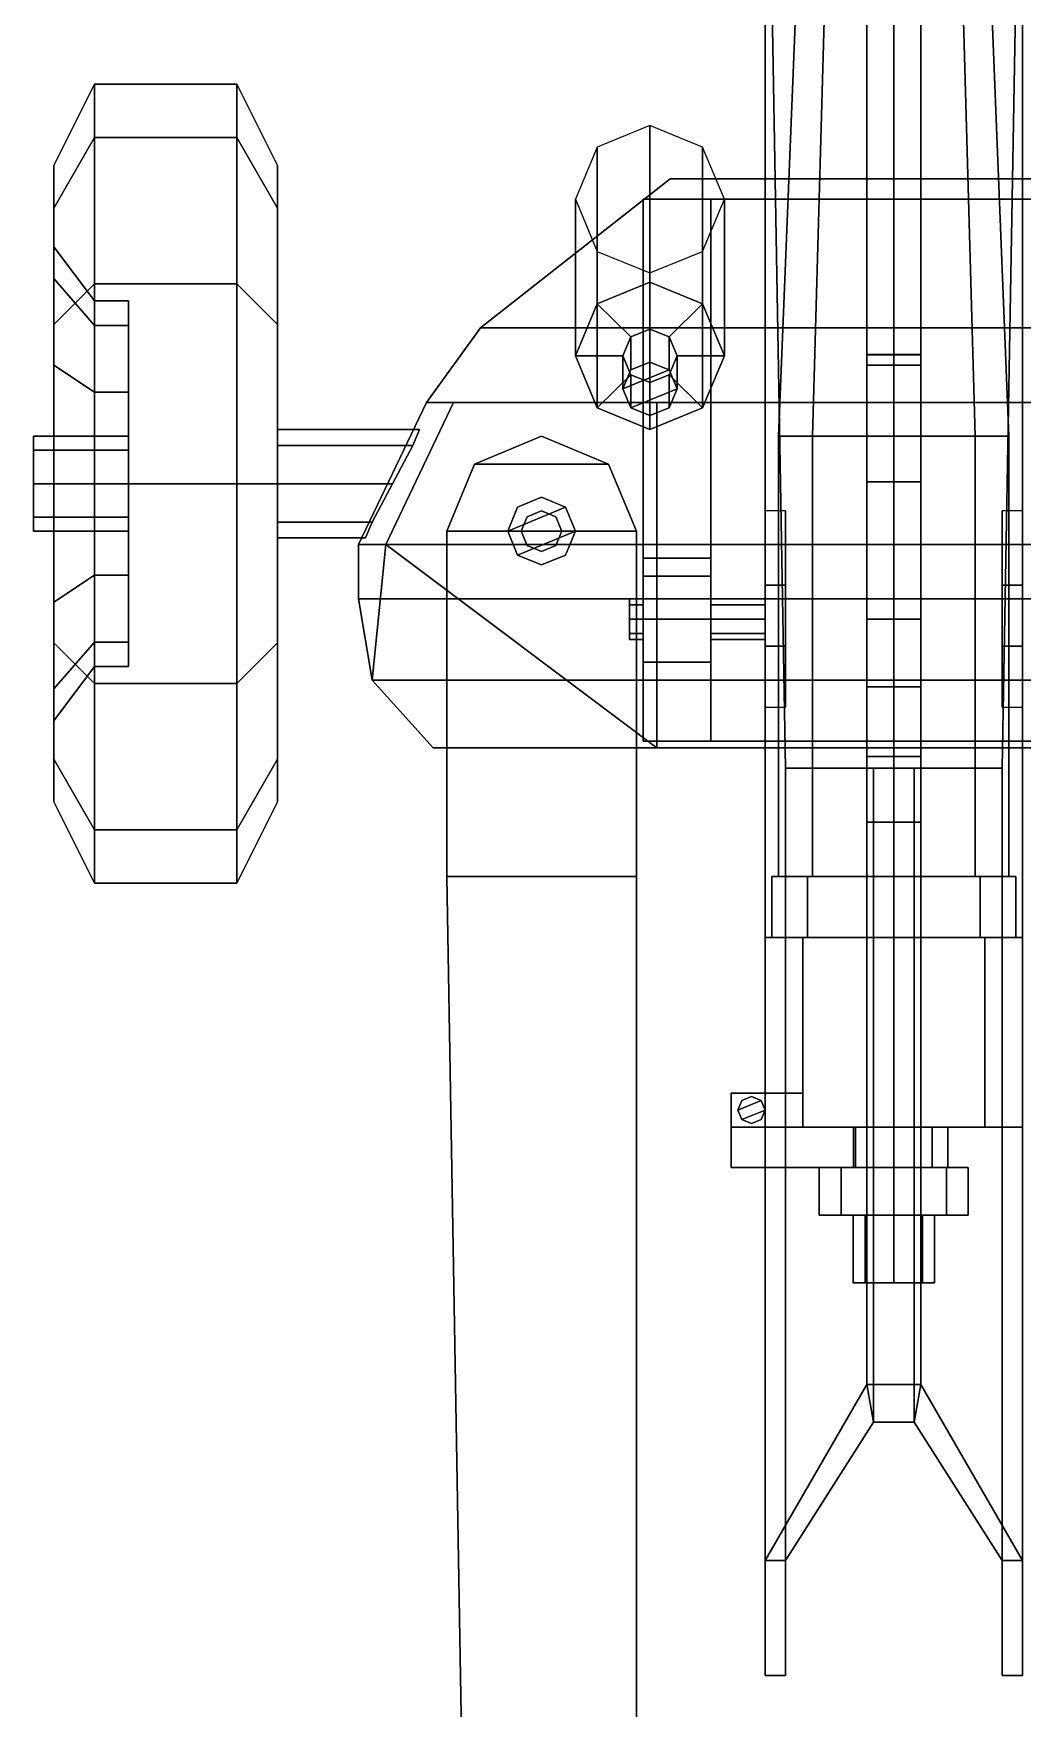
# Model space of a CAD drawing. Header units: millimetres. Extents: x -1.3 to 1.3, y -4.2 to 7.3.
# Drawn here: x -1.27 to 0.19, y -1.809 to 0.665 of the extents above; entities that cross this region are included whole.
import ezdxf

# ---------------------------------------------------------------- set-up
doc = ezdxf.new("R2010")
doc.units = ezdxf.units.MM
for name, color, linetype in [('gun', 1, 'Continuous'), ('sleeve', 5, 'Continuous'), ('trail1', 6, 'Continuous'), ('turret', 2, 'Continuous'), ('wheels', 2, 'Continuous')]:
    doc.layers.add(name, color=color, linetype=linetype)

msp = doc.modelspace()

# ---------------------------------------------------------------- linework, layer by layer
for points in [[(-0.33, 0.45, 0.74), (-0.61, 0.23, 0.74), (0.61, 0.23, 0.74), (0.33, 0.45, 0.74)], [(-0.33, 0.45, 0.74), (-0.33, 0.45, 0.26), (-0.61, 0.23, 0.26), (-0.61, 0.23, 0.74)], [(0.33, 0.45, 0.26), (0.61, 0.23, 0.26), (-0.61, 0.23, 0.26), (-0.33, 0.45, 0.26)], [(0.33, 0.45, 0.74), (0.33, 0.45, 0.26), (-0.33, 0.45, 0.26), (-0.33, 0.45, 0.74)], [(-0.61, 0.23, 0.74), (-0.69, 0.12, 0.74), (0.69, 0.12, 0.74), (0.61, 0.23, 0.74)], [(-0.61, 0.23, 0.74), (-0.61, 0.23, 0.26), (-0.69, 0.12, 0.26), (-0.69, 0.12, 0.74)], [(0.61, 0.23, 0.26), (0.69, 0.12, 0.26), (-0.69, 0.12, 0.26), (-0.61, 0.23, 0.26)], [(-0.69, 0.12, 0.74), (-0.79, -0.09, 0.74), (0.79, -0.09, 0.74), (0.69, 0.12, 0.74)], [(-0.69, 0.12, 0.74), (-0.69, 0.12, 0.26), (-0.79, -0.09, 0.26), (-0.79, -0.09, 0.74)], [(0.69, 0.12, 0.26), (0.79, -0.09, 0.26), (-0.79, -0.09, 0.26), (-0.69, 0.12, 0.26)], [(-0.65, 0.12, 0.3), (-0.65, 0.12, 0.69), (-0.75, -0.09, 0.69), (-0.75, -0.09, 0.3)], [(-0.35, -0.39, 0.3), (-0.35, 0.12, 0.3), (-0.65, 0.12, 0.3), (-0.75, -0.09, 0.3)], [(-0.35, 0.12, 0.69), (-0.35, -0.39, 0.69), (-0.75, -0.09, 0.69), (-0.65, 0.12, 0.69)], [(-0.35, 0.12, 0.3), (-0.35, 0.12, 0.69), (-0.65, 0.12, 0.69), (-0.65, 0.12, 0.3)], [(-0.35, -0.39, 0.3), (-0.35, -0.39, 0.69), (-0.35, 0.12, 0.69), (-0.35, 0.12, 0.3)], [(-0.71, 0.0566, 0.6566), (-0.7, 0.08, 0.6), (-0.91, 0.08, 0.6), (-0.91, 0.0566, 0.6566)], [(-0.7, 0.08, 0.6), (-0.71, 0.0566, 0.5434), (-0.91, 0.0566, 0.5434), (-0.91, 0.08, 0.6)], [(-0.74, 0, 0.68), (-0.71, 0.0566, 0.6566), (-0.91, 0.0566, 0.6566), (-0.91, 0, 0.68)], [(-0.71, 0.0566, 0.5434), (-0.74, 0, 0.52), (-0.91, 0, 0.52), (-0.91, 0.0566, 0.5434)], [(-0.77, -0.0566, 0.6566), (-0.74, 0, 0.68), (-0.91, 0, 0.68), (-0.91, -0.0566, 0.6566)], [(-0.74, 0, 0.52), (-0.77, -0.0566, 0.5434), (-0.91, -0.0566, 0.5434), (-0.91, 0, 0.52)], [(-0.5412, -0.0488, 0.3), (-0.55, -0.07, 0.3), (-0.55, -0.07, 0.69), (-0.5412, -0.0488, 0.69)], [(-0.52, -0.04, 0.3), (-0.5412, -0.0488, 0.3), (-0.5412, -0.0488, 0.69), (-0.52, -0.04, 0.69)], [(-0.4988, -0.0488, 0.3), (-0.52, -0.04, 0.3), (-0.52, -0.04, 0.69), (-0.4988, -0.0488, 0.69)], [(-0.49, -0.07, 0.3), (-0.4988, -0.0488, 0.3), (-0.4988, -0.0488, 0.69), (-0.49, -0.07, 0.69)], [(-0.78, -0.08, 0.6), (-0.77, -0.0566, 0.6566), (-0.91, -0.0566, 0.6566), (-0.91, -0.08, 0.6)], [(-0.77, -0.0566, 0.5434), (-0.78, -0.08, 0.6), (-0.91, -0.08, 0.6), (-0.91, -0.0566, 0.5434)], [(-0.55, -0.07, 0.3), (-0.5412, -0.0912, 0.3), (-0.5412, -0.0912, 0.69), (-0.55, -0.07, 0.69)], [(-0.4988, -0.0912, 0.3), (-0.49, -0.07, 0.3), (-0.49, -0.07, 0.69), (-0.4988, -0.0912, 0.69)], [(-0.79, -0.09, 0.74), (-0.79, -0.17, 0.74), (0.79, -0.17, 0.74), (0.79, -0.09, 0.74)], [(-0.79, -0.09, 0.3), (-0.79, -0.09, 0.26), (-0.79, -0.17, 0.26), (-0.79, -0.17, 0.3)], [(0.79, -0.09, 0.26), (0.79, -0.17, 0.26), (-0.79, -0.17, 0.26), (-0.79, -0.09, 0.26)], [(-0.75, -0.09, 0.3), (-0.75, -0.09, 0.69), (-0.79, -0.09, 0.69), (-0.79, -0.09, 0.3)], [(-0.79, -0.09, 0.74), (-0.79, -0.09, 0.69), (-0.79, -0.17, 0.69), (-0.79, -0.17, 0.74)], [(-0.75, -0.09, 0.3), (-0.79, -0.09, 0.3), (-0.79, -0.17, 0.3), (-0.77, -0.29, 0.3)], [(-0.79, -0.09, 0.69), (-0.75, -0.09, 0.69), (-0.77, -0.29, 0.69), (-0.79, -0.17, 0.69)], [(-0.35, -0.39, 0.3), (-0.75, -0.09, 0.3), (-0.77, -0.29, 0.3), (-0.68, -0.39, 0.3)], [(-0.77, -0.29, 0.69), (-0.75, -0.09, 0.69), (-0.35, -0.39, 0.69), (-0.68, -0.39, 0.69)], [(-0.5412, -0.0912, 0.3), (-0.52, -0.1, 0.3), (-0.52, -0.1, 0.69), (-0.5412, -0.0912, 0.69)], [(-0.52, -0.1, 0.3), (-0.4988, -0.0912, 0.3), (-0.4988, -0.0912, 0.69), (-0.52, -0.1, 0.69)], [(-0.79, -0.17, 0.74), (-0.77, -0.29, 0.74), (0.77, -0.29, 0.74), (0.79, -0.17, 0.74)], [(-0.79, -0.17, 0.3), (-0.79, -0.17, 0.26), (-0.77, -0.29, 0.26), (-0.77, -0.29, 0.3)], [(0.79, -0.17, 0.26), (0.77, -0.29, 0.26), (-0.77, -0.29, 0.26), (-0.79, -0.17, 0.26)], [(-0.79, -0.17, 0.74), (-0.79, -0.17, 0.69), (-0.77, -0.29, 0.69), (-0.77, -0.29, 0.74)], [(-0.77, -0.29, 0.74), (-0.68, -0.39, 0.74), (0.68, -0.39, 0.74), (0.77, -0.29, 0.74)], [(-0.77, -0.29, 0.3), (-0.77, -0.29, 0.26), (-0.68, -0.39, 0.26), (-0.68, -0.39, 0.3)], [(0.77, -0.29, 0.26), (0.68, -0.39, 0.26), (-0.68, -0.39, 0.26), (-0.77, -0.29, 0.26)], [(-0.77, -0.29, 0.74), (-0.77, -0.29, 0.69), (-0.68, -0.39, 0.69), (-0.68, -0.39, 0.74)], [(-0.35, -0.39, 0.3), (-0.68, -0.39, 0.26), (0.68, -0.39, 0.26), (0.35, -0.39, 0.3)], [(-0.68, -0.39, 0.3), (-0.68, -0.39, 0.26), (-0.35, -0.39, 0.3)], [(-0.68, -0.39, 0.74), (-0.68, -0.39, 0.69), (-0.35, -0.39, 0.69)], [(-0.68, -0.39, 0.74), (-0.35, -0.39, 0.69), (0.35, -0.39, 0.69), (0.68, -0.39, 0.74)], [(-0.35, -0.39, 0.69), (-0.35, -0.39, 0.3), (0.35, -0.39, 0.3), (0.35, -0.39, 0.69)]]:
    msp.add_3dface(points)
at = {"layer": 'gun'}
for points in [[(-0.0919, 1.07, 1.5419), (-0.13, 1.07, 1.45), (-0.17, 0.07, 1.45), (-0.1202, 0.07, 1.5702)], [(-0.13, 1.07, 1.45), (-0.0919, 1.07, 1.3581), (-0.1202, 0.07, 1.3298), (-0.17, 0.07, 1.45)], [(0, 1.07, 1.58), (-0.0919, 1.07, 1.5419), (-0.1202, 0.07, 1.5702), (0, 0.07, 1.62)], [(-0.0919, 1.07, 1.3581), (0, 1.07, 1.32), (0, 0.07, 1.28), (-0.1202, 0.07, 1.3298)], [(0.0919, 1.07, 1.5419), (0, 1.07, 1.58), (0, 0.07, 1.62), (0.1202, 0.07, 1.5702)], [(0, 1.07, 1.32), (0.0919, 1.07, 1.3581), (0.1202, 0.07, 1.3298), (0, 0.07, 1.28)], [(0.13, 1.07, 1.45), (0.0919, 1.07, 1.5419), (0.1202, 0.07, 1.5702), (0.17, 0.07, 1.45)], [(0.0919, 1.07, 1.3581), (0.13, 1.07, 1.45), (0.17, 0.07, 1.45), (0.1202, 0.07, 1.3298)], [(-0.1202, 0.07, 1.5702), (-0.17, 0.07, 1.45), (-0.17, -0.58, 1.45), (-0.1202, -0.58, 1.5702)], [(-0.17, 0.07, 1.45), (-0.1202, 0.07, 1.3298), (-0.1202, -0.58, 1.3298), (-0.17, -0.58, 1.45)], [(0, 0.07, 1.62), (-0.1202, 0.07, 1.5702), (-0.1202, -0.58, 1.5702), (0, -0.58, 1.62)], [(-0.1202, 0.07, 1.3298), (0, 0.07, 1.28), (0, -0.58, 1.28), (-0.1202, -0.58, 1.3298)], [(0.1202, 0.07, 1.5702), (0, 0.07, 1.62), (0, -0.58, 1.62), (0.1202, -0.58, 1.5702)], [(0, 0.07, 1.28), (0.1202, 0.07, 1.3298), (0.1202, -0.58, 1.3298), (0, -0.58, 1.28)], [(0.17, 0.07, 1.45), (0.1202, 0.07, 1.5702), (0.1202, -0.58, 1.5702), (0.17, -0.58, 1.45)], [(0.1202, 0.07, 1.3298), (0.17, 0.07, 1.45), (0.17, -0.58, 1.45), (0.1202, -0.58, 1.3298)], [(-0.1273, -0.58, 1.5773), (-0.18, -0.58, 1.45), (-0.18, -0.67, 1.45), (-0.1273, -0.67, 1.5773)], [(-0.18, -0.58, 1.45), (-0.1273, -0.58, 1.3227), (-0.1273, -0.67, 1.3227), (-0.18, -0.67, 1.45)], [(-0.1202, -0.58, 1.5702), (-0.17, -0.58, 1.45), (-0.18, -0.58, 1.45), (-0.1273, -0.58, 1.5773)], [(-0.17, -0.58, 1.45), (-0.1202, -0.58, 1.3298), (-0.1273, -0.58, 1.3227), (-0.18, -0.58, 1.45)], [(0, -0.58, 1.63), (-0.1273, -0.58, 1.5773), (-0.1273, -0.67, 1.5773), (0, -0.67, 1.63)], [(-0.1273, -0.58, 1.3227), (0, -0.58, 1.27), (0, -0.67, 1.27), (-0.1273, -0.67, 1.3227)], [(0, -0.58, 1.62), (-0.1202, -0.58, 1.5702), (-0.1273, -0.58, 1.5773), (0, -0.58, 1.63)], [(-0.1202, -0.58, 1.3298), (0, -0.58, 1.28), (0, -0.58, 1.27), (-0.1273, -0.58, 1.3227)], [(0.1273, -0.58, 1.5773), (0, -0.58, 1.63), (0, -0.67, 1.63), (0.1273, -0.67, 1.5773)], [(0, -0.58, 1.27), (0.1273, -0.58, 1.3227), (0.1273, -0.67, 1.3227), (0, -0.67, 1.27)], [(0, -0.58, 1.28), (0.1202, -0.58, 1.3298), (0.1273, -0.58, 1.3227), (0, -0.58, 1.27)], [(0.1202, -0.58, 1.5702), (0, -0.58, 1.62), (0, -0.58, 1.63), (0.1273, -0.58, 1.5773)], [(0.1202, -0.58, 1.3298), (0.17, -0.58, 1.45), (0.18, -0.58, 1.45), (0.1273, -0.58, 1.3227)], [(0.17, -0.58, 1.45), (0.1202, -0.58, 1.5702), (0.1273, -0.58, 1.5773), (0.18, -0.58, 1.45)], [(0.18, -0.58, 1.45), (0.1273, -0.58, 1.5773), (0.1273, -0.67, 1.5773), (0.18, -0.67, 1.45)], [(0.1273, -0.58, 1.3227), (0.18, -0.58, 1.45), (0.18, -0.67, 1.45), (0.1273, -0.67, 1.3227)], [(-0.1344, -0.67, 1.5844), (-0.19, -0.67, 1.45), (-0.19, -0.9, 1.45), (-0.1344, -0.9, 1.5844)], [(-0.19, -0.67, 1.45), (-0.1344, -0.67, 1.3156), (-0.1344, -0.9, 1.3156), (-0.19, -0.9, 1.45)], [(-0.1273, -0.67, 1.5773), (-0.18, -0.67, 1.45), (-0.19, -0.67, 1.45), (-0.1344, -0.67, 1.5844)], [(-0.18, -0.67, 1.45), (-0.1273, -0.67, 1.3227), (-0.1344, -0.67, 1.3156), (-0.19, -0.67, 1.45)], [(0, -0.67, 1.64), (-0.1344, -0.67, 1.5844), (-0.1344, -0.95, 1.5844), (0, -0.95, 1.64)], [(-0.1344, -0.67, 1.3156), (0, -0.67, 1.26), (0, -0.95, 1.26), (-0.1344, -0.95, 1.3156)], [(0, -0.67, 1.63), (-0.1273, -0.67, 1.5773), (-0.1344, -0.67, 1.5844), (0, -0.67, 1.64)], [(-0.1273, -0.67, 1.3227), (0, -0.67, 1.27), (0, -0.67, 1.26), (-0.1344, -0.67, 1.3156)], [(0.1344, -0.67, 1.5844), (0, -0.67, 1.64), (0, -0.95, 1.64), (0.1344, -0.95, 1.5844)], [(0, -0.67, 1.26), (0.1344, -0.67, 1.3156), (0.1344, -0.95, 1.3156), (0, -0.95, 1.26)], [(0, -0.67, 1.27), (0.1273, -0.67, 1.3227), (0.1344, -0.67, 1.3156), (0, -0.67, 1.26)], [(0.1273, -0.67, 1.5773), (0, -0.67, 1.63), (0, -0.67, 1.64), (0.1344, -0.67, 1.5844)], [(0.1273, -0.67, 1.3227), (0.18, -0.67, 1.45), (0.19, -0.67, 1.45), (0.1344, -0.67, 1.3156)], [(0.18, -0.67, 1.45), (0.1273, -0.67, 1.5773), (0.1344, -0.67, 1.5844), (0.19, -0.67, 1.45)], [(0.19, -0.67, 1.45), (0.1344, -0.67, 1.5844), (0.1344, -0.95, 1.5844), (0.19, -0.95, 1.45)], [(0.1344, -0.67, 1.3156), (0.19, -0.67, 1.45), (0.19, -0.95, 1.45), (0.1344, -0.95, 1.3156)], [(-0.1344, -0.9, 1.5844), (-0.19, -0.9, 1.45), (-0.24, -0.9, 1.5844)], [(-0.24, -0.9, 1.3156), (-0.24, -0.95, 1.3156), (-0.24, -0.95, 1.5844), (-0.24, -0.9, 1.5844)], [(-0.1344, -0.9, 1.3156), (-0.1344, -0.95, 1.3156), (-0.24, -0.95, 1.3156), (-0.24, -0.9, 1.3156)], [(-0.24, -0.9, 1.5844), (-0.24, -0.95, 1.5844), (-0.1344, -0.95, 1.5844), (-0.1344, -0.9, 1.5844)], [(-0.19, -0.9, 1.45), (-0.1344, -0.9, 1.3156), (-0.24, -0.9, 1.3156)], [(-0.24, -0.9, 1.5844), (-0.19, -0.9, 1.45), (-0.24, -0.9, 1.3156)], [(-0.21, -0.905, 1.5944), (-0.2241, -0.9109, 1.5944), (-0.23, -0.925, 1.5944), (-0.1959, -0.9109, 1.5944)], [(-0.2241, -0.9109, 1.3056), (-0.21, -0.905, 1.3056), (-0.1959, -0.9109, 1.3056), (-0.23, -0.925, 1.3056)], [(-0.2241, -0.9109, 1.3056), (-0.23, -0.925, 1.3056), (-0.23, -0.925, 1.3156), (-0.2241, -0.9109, 1.3156)], [(-0.2241, -0.9109, 1.5844), (-0.23, -0.925, 1.5844), (-0.23, -0.925, 1.5944), (-0.2241, -0.9109, 1.5944)], [(-0.1959, -0.9109, 1.5944), (-0.23, -0.925, 1.5944), (-0.2241, -0.9391, 1.5944), (-0.19, -0.925, 1.5944)], [(-0.23, -0.925, 1.3056), (-0.1959, -0.9109, 1.3056), (-0.19, -0.925, 1.3056), (-0.2241, -0.9391, 1.3056)], [(-0.21, -0.905, 1.3056), (-0.2241, -0.9109, 1.3056), (-0.2241, -0.9109, 1.3156), (-0.21, -0.905, 1.3156)], [(-0.21, -0.905, 1.5844), (-0.2241, -0.9109, 1.5844), (-0.2241, -0.9109, 1.5944), (-0.21, -0.905, 1.5944)], [(-0.1959, -0.9109, 1.3056), (-0.21, -0.905, 1.3056), (-0.21, -0.905, 1.3156), (-0.1959, -0.9109, 1.3156)], [(-0.1959, -0.9109, 1.5844), (-0.21, -0.905, 1.5844), (-0.21, -0.905, 1.5944), (-0.1959, -0.9109, 1.5944)], [(-0.19, -0.925, 1.3056), (-0.1959, -0.9109, 1.3056), (-0.1959, -0.9109, 1.3156), (-0.19, -0.925, 1.3156)], [(-0.19, -0.925, 1.5844), (-0.1959, -0.9109, 1.5844), (-0.1959, -0.9109, 1.5944), (-0.19, -0.925, 1.5944)], [(-0.23, -0.925, 1.3056), (-0.2241, -0.9391, 1.3056), (-0.2241, -0.9391, 1.3156), (-0.23, -0.925, 1.3156)], [(-0.23, -0.925, 1.5844), (-0.2241, -0.9391, 1.5844), (-0.2241, -0.9391, 1.5944), (-0.23, -0.925, 1.5944)], [(-0.19, -0.925, 1.5944), (-0.2241, -0.9391, 1.5944), (-0.21, -0.945, 1.5944), (-0.1959, -0.9391, 1.5944)], [(-0.2241, -0.9391, 1.3056), (-0.19, -0.925, 1.3056), (-0.1959, -0.9391, 1.3056), (-0.21, -0.945, 1.3056)], [(-0.2241, -0.9391, 1.3056), (-0.21, -0.945, 1.3056), (-0.21, -0.945, 1.3156), (-0.2241, -0.9391, 1.3156)], [(-0.2241, -0.9391, 1.5844), (-0.21, -0.945, 1.5844), (-0.21, -0.945, 1.5944), (-0.2241, -0.9391, 1.5944)], [(-0.21, -0.945, 1.3056), (-0.1959, -0.9391, 1.3056), (-0.1959, -0.9391, 1.3156), (-0.21, -0.945, 1.3156)], [(-0.21, -0.945, 1.5844), (-0.1959, -0.9391, 1.5844), (-0.1959, -0.9391, 1.5944), (-0.21, -0.945, 1.5944)], [(-0.1959, -0.9391, 1.3056), (-0.19, -0.925, 1.3056), (-0.19, -0.925, 1.3156), (-0.1959, -0.9391, 1.3156)], [(-0.1959, -0.9391, 1.5844), (-0.19, -0.925, 1.5844), (-0.19, -0.925, 1.5944), (-0.1959, -0.9391, 1.5944)], [(-0.24, -0.95, 1.4), (-0.24, -1.01, 1.4), (-0.24, -1.01, 1.5), (-0.24, -0.95, 1.5)], [(-0.0593, -0.95, 1.4), (-0.0593, -1.01, 1.4), (-0.24, -1.01, 1.4), (-0.24, -0.95, 1.4)], [(-0.24, -0.95, 1.5), (-0.24, -1.01, 1.5), (-0.0593, -1.01, 1.5), (-0.0593, -0.95, 1.5)], [(-0.24, -0.95, 1.5844), (-0.24, -0.95, 1.5), (-0.1693, -0.95, 1.5), (-0.1344, -0.95, 1.5844)], [(-0.1344, -0.95, 1.3156), (-0.1693, -0.95, 1.4), (-0.24, -0.95, 1.4), (-0.24, -0.95, 1.3156)], [(-0.1344, -0.95, 1.5844), (-0.1693, -0.95, 1.5), (-0.0593, -0.95, 1.5), (-0.0566, -0.95, 1.5066)], [(-0.1693, -0.95, 1.4), (-0.1344, -0.95, 1.3156), (-0.0566, -0.95, 1.3934), (-0.0593, -0.95, 1.4)], [(0, -0.95, 1.64), (-0.1344, -0.95, 1.5844), (-0.0566, -0.95, 1.5066), (0, -0.95, 1.53)], [(-0.1344, -0.95, 1.3156), (0, -0.95, 1.26), (0, -0.95, 1.37), (-0.0566, -0.95, 1.3934)], [(-0.0566, -0.95, 1.5066), (-0.0593, -0.95, 1.5), (-0.0593, -1.01, 1.5), (-0.0566, -1.01, 1.5066)], [(-0.0593, -0.95, 1.4), (-0.0566, -0.95, 1.3934), (-0.0566, -1.01, 1.3934), (-0.0593, -1.01, 1.4)], [(0, -0.95, 1.53), (-0.0566, -0.95, 1.5066), (-0.0566, -1.01, 1.5066), (0, -1.01, 1.53)], [(-0.0566, -0.95, 1.3934), (0, -0.95, 1.37), (0, -1.01, 1.37), (-0.0566, -1.01, 1.3934)], [(0.0566, -0.95, 1.5066), (0, -0.95, 1.53), (0, -1.01, 1.53), (0.0566, -1.01, 1.5066)], [(0, -0.95, 1.37), (0.0566, -0.95, 1.3934), (0.0566, -1.01, 1.3934), (0, -1.01, 1.37)], [(0, -0.95, 1.26), (0.1344, -0.95, 1.3156), (0.0566, -0.95, 1.3934), (0, -0.95, 1.37)], [(0.1344, -0.95, 1.5844), (0, -0.95, 1.64), (0, -0.95, 1.53), (0.0566, -0.95, 1.5066)], [(0.08, -0.95, 1.45), (0.0566, -0.95, 1.5066), (0.0566, -1.01, 1.5066), (0.08, -1.01, 1.45)], [(0.0566, -0.95, 1.3934), (0.08, -0.95, 1.45), (0.08, -1.01, 1.45), (0.0566, -1.01, 1.3934)], [(0.1344, -0.95, 1.3156), (0.19, -0.95, 1.45), (0.08, -0.95, 1.45), (0.0566, -0.95, 1.3934)], [(0.19, -0.95, 1.45), (0.1344, -0.95, 1.5844), (0.0566, -0.95, 1.5066), (0.08, -0.95, 1.45)], [(-0.24, -1.01, 1.5), (-0.24, -1.01, 1.4), (-0.11, -1.01, 1.45), (-0.0893, -1.01, 1.5)], [(-0.11, -1.01, 1.45), (-0.24, -1.01, 1.4), (-0.0593, -1.01, 1.4), (-0.11, -1.01, 1.45)], [(-0.0778, -1.01, 1.5278), (-0.11, -1.01, 1.45), (-0.11, -1.08, 1.45), (-0.0778, -1.08, 1.5278)], [(-0.11, -1.01, 1.45), (-0.0778, -1.01, 1.3722), (-0.0778, -1.08, 1.3722), (-0.11, -1.08, 1.45)], [(-0.0566, -1.01, 1.5066), (-0.08, -1.01, 1.45), (-0.11, -1.01, 1.45), (-0.0778, -1.01, 1.5278)], [(-0.08, -1.01, 1.45), (-0.0566, -1.01, 1.3934), (-0.0778, -1.01, 1.3722), (-0.11, -1.01, 1.45)], [(0, -1.01, 1.56), (-0.0778, -1.01, 1.5278), (-0.0778, -1.08, 1.5278), (0, -1.08, 1.56)], [(-0.0778, -1.01, 1.3722), (0, -1.01, 1.34), (0, -1.08, 1.34), (-0.0778, -1.08, 1.3722)], [(0, -1.01, 1.53), (-0.0566, -1.01, 1.5066), (-0.0778, -1.01, 1.5278), (0, -1.01, 1.56)], [(-0.0566, -1.01, 1.3934), (0, -1.01, 1.37), (0, -1.01, 1.34), (-0.0778, -1.01, 1.3722)], [(0.0778, -1.01, 1.5278), (0, -1.01, 1.56), (0, -1.08, 1.56), (0.0778, -1.08, 1.5278)], [(0, -1.01, 1.34), (0.0778, -1.01, 1.3722), (0.0778, -1.08, 1.3722), (0, -1.08, 1.34)], [(0, -1.01, 1.37), (0.0566, -1.01, 1.3934), (0.0778, -1.01, 1.3722), (0, -1.01, 1.34)], [(0.0566, -1.01, 1.5066), (0, -1.01, 1.53), (0, -1.01, 1.56), (0.0778, -1.01, 1.5278)], [(0.0566, -1.01, 1.3934), (0.08, -1.01, 1.45), (0.11, -1.01, 1.45), (0.0778, -1.01, 1.3722)], [(0.08, -1.01, 1.45), (0.0566, -1.01, 1.5066), (0.0778, -1.01, 1.5278), (0.11, -1.01, 1.45)], [(0.11, -1.01, 1.45), (0.0778, -1.01, 1.5278), (0.0778, -1.08, 1.5278), (0.11, -1.08, 1.45)], [(0.0778, -1.01, 1.3722), (0.11, -1.01, 1.45), (0.11, -1.08, 1.45), (0.0778, -1.08, 1.3722)], [(-0.0778, -1.08, 1.5278), (-0.11, -1.08, 1.45), (-0.06, -1.08, 1.45), (-0.0424, -1.08, 1.4924)], [(-0.11, -1.08, 1.45), (-0.0778, -1.08, 1.3722), (-0.0424, -1.08, 1.4076), (-0.06, -1.08, 1.45)], [(0, -1.08, 1.56), (-0.0778, -1.08, 1.5278), (-0.0424, -1.08, 1.4924), (0, -1.08, 1.51)], [(-0.0778, -1.08, 1.3722), (0, -1.08, 1.34), (0, -1.08, 1.39), (-0.0424, -1.08, 1.4076)], [(-0.0424, -1.08, 1.4924), (-0.06, -1.08, 1.45), (-0.06, -1.18, 1.45), (-0.0424, -1.18, 1.4924)], [(-0.06, -1.08, 1.45), (-0.0424, -1.08, 1.4076), (-0.0424, -1.18, 1.4076), (-0.06, -1.18, 1.45)], [(0, -1.08, 1.51), (-0.0424, -1.08, 1.4924), (-0.0424, -1.18, 1.4924), (0, -1.18, 1.51)], [(-0.0424, -1.08, 1.4076), (0, -1.08, 1.39), (0, -1.18, 1.39), (-0.0424, -1.18, 1.4076)], [(0.0424, -1.08, 1.4924), (0, -1.08, 1.51), (0, -1.18, 1.51), (0.0424, -1.18, 1.4924)], [(0, -1.08, 1.39), (0.0424, -1.08, 1.4076), (0.0424, -1.18, 1.4076), (0, -1.18, 1.39)], [(0, -1.08, 1.34), (0.0778, -1.08, 1.3722), (0.0424, -1.08, 1.4076), (0, -1.08, 1.39)], [(0.0778, -1.08, 1.5278), (0, -1.08, 1.56), (0, -1.08, 1.51), (0.0424, -1.08, 1.4924)], [(0.06, -1.08, 1.45), (0.0424, -1.08, 1.4924), (0.0424, -1.18, 1.4924), (0.06, -1.18, 1.45)], [(0.0424, -1.08, 1.4076), (0.06, -1.08, 1.45), (0.06, -1.18, 1.45), (0.0424, -1.18, 1.4076)], [(0.0778, -1.08, 1.3722), (0.11, -1.08, 1.45), (0.06, -1.08, 1.45), (0.0424, -1.08, 1.4076)], [(0.11, -1.08, 1.45), (0.0778, -1.08, 1.5278), (0.0424, -1.08, 1.4924), (0.06, -1.08, 1.45)], [(-0.0424, -1.18, 1.4076), (0.06, -1.18, 1.45), (0.0424, -1.18, 1.4924), (-0.06, -1.18, 1.45)], [(-0.06, -1.18, 1.45), (0.0424, -1.18, 1.4924), (0, -1.18, 1.51), (-0.0424, -1.18, 1.4924)], [(0, -1.18, 1.39), (0.0424, -1.18, 1.4076), (0.06, -1.18, 1.45), (-0.0424, -1.18, 1.4076)]]:
    msp.add_3dface(points, dxfattribs=at)
at = {"layer": 'sleeve'}
for points in [[(-0.19, 1.29, 1.11), (-0.19, -1.59, 1.11), (-0.19, -1.76, 1.26), (-0.19, 1.29, 1.26)], [(-0.19, 1.29, 1.26), (-0.16, -0.42, 1.26), (0.16, -0.42, 1.26), (0.19, 1.29, 1.26)], [(-0.04, 1.29, 0.97), (-0.04, -1.33, 0.97), (-0.19, -1.59, 1.11), (-0.19, 1.29, 1.11)], [(-0.19, 1.29, 1.26), (-0.19, -1.76, 1.26), (-0.16, -1.76, 1.26), (-0.16, -0.42, 1.26)], [(0.04, 1.29, 0.97), (0.04, 0.19, 0.97), (-0.04, 0.19, 0.97), (-0.04, 1.29, 0.97)], [(0.19, -1.59, 1.11), (0.04, -1.33, 0.97), (0.04, 1.29, 0.97), (0.19, 1.29, 1.11)], [(0.16, -0.42, 1.26), (0.16, -1.76, 1.26), (0.19, -1.76, 1.26), (0.19, 1.29, 1.26)], [(0.19, -1.76, 1.26), (0.19, -1.59, 1.11), (0.19, 1.29, 1.11), (0.19, 1.29, 1.26)], [(0.04, 0.1913, 0.97), (0.04, 0.1748, 0.9452), (-0.04, 0.1748, 0.9452), (-0.04, 0.1913, 0.97)], [(-0.04, 0.1748, 0.9452), (-0.04, -0.4028, 0.8303), (-0.04, -0.5, 0.9), (-0.04, 0.1913, 0.97)], [(-0.04, 0.1913, 0.97), (-0.04, -0.5, 0.9), (-0.04, -0.3, 0.97)], [(0.04, 0.1748, 0.9452), (0.04, 0.0028, 0.8303), (-0.04, 0.0028, 0.8303), (-0.04, 0.1748, 0.9452)], [(-0.04, 0.0028, 0.8303), (-0.04, -0.2, 0.79), (-0.04, -0.4028, 0.8303), (-0.04, 0.1748, 0.9452)], [(0.04, 0.1913, 0.97), (0.04, -0.5, 0.9), (0.04, -0.4028, 0.8303), (0.04, 0.1748, 0.9452)], [(0.04, 0.1913, 0.97), (0.04, 0.1913, 0.97), (0.04, -0.3, 0.97), (0.04, -0.5, 0.9)], [(0.04, 0.1748, 0.9452), (0.04, -0.4028, 0.8303), (0.04, -0.2, 0.79), (0.04, 0.0028, 0.8303)], [(0.04, 0.0028, 0.8303), (0.04, -0.2, 0.79), (-0.04, -0.2, 0.79), (-0.04, 0.0028, 0.8303)], [(-0.19, -0.04, 1.26), (-0.19, -0.33, 1.26), (-0.19, -0.24, 1.4), (-0.19, -0.15, 1.4)], [(-0.16, -0.15, 1.4), (-0.16, -0.04, 1.26), (-0.19, -0.04, 1.26), (-0.19, -0.15, 1.4)], [(-0.16, -0.24, 1.4), (-0.16, -0.33, 1.26), (-0.16, -0.04, 1.26), (-0.16, -0.15, 1.4)], [(0.19, -0.15, 1.4), (0.19, -0.04, 1.26), (0.16, -0.04, 1.26), (0.16, -0.15, 1.4)], [(0.16, -0.04, 1.26), (0.16, -0.33, 1.26), (0.16, -0.24, 1.4), (0.16, -0.15, 1.4)], [(0.19, -0.24, 1.4), (0.19, -0.33, 1.26), (0.19, -0.04, 1.26), (0.19, -0.15, 1.4)], [(-0.37, -0.1788, 1.3412), (-0.37, -0.17, 1.32), (-0.39, -0.17, 1.32), (-0.39, -0.1788, 1.3412)], [(-0.37, -0.17, 1.32), (-0.37, -0.1788, 1.2988), (-0.39, -0.1788, 1.2988), (-0.39, -0.17, 1.32)], [(-0.39, -0.1788, 1.2988), (-0.39, -0.23, 1.32), (-0.39, -0.2212, 1.3412), (-0.39, -0.17, 1.32)], [(-0.39, -0.17, 1.32), (-0.39, -0.2212, 1.3412), (-0.39, -0.2, 1.35), (-0.39, -0.1788, 1.3412)], [(-0.19, -0.1788, 1.3412), (-0.19, -0.17, 1.32), (-0.27, -0.17, 1.32), (-0.27, -0.1788, 1.3412)], [(-0.19, -0.17, 1.32), (-0.19, -0.1788, 1.2988), (-0.27, -0.1788, 1.2988), (-0.27, -0.17, 1.32)], [(-0.19, -0.15, 1.4), (-0.19, -0.24, 1.4), (-0.16, -0.24, 1.4), (-0.16, -0.15, 1.4)], [(0.16, -0.15, 1.4), (0.16, -0.24, 1.4), (0.19, -0.24, 1.4), (0.19, -0.15, 1.4)], [(-0.37, -0.2, 1.35), (-0.37, -0.1788, 1.3412), (-0.39, -0.1788, 1.3412), (-0.39, -0.2, 1.35)], [(-0.37, -0.1788, 1.2988), (-0.37, -0.2, 1.29), (-0.39, -0.2, 1.29), (-0.39, -0.1788, 1.2988)], [(-0.39, -0.2, 1.29), (-0.39, -0.2212, 1.2988), (-0.39, -0.23, 1.32), (-0.39, -0.1788, 1.2988)], [(-0.19, -0.2, 1.35), (-0.19, -0.1788, 1.3412), (-0.27, -0.1788, 1.3412), (-0.27, -0.2, 1.35)], [(-0.19, -0.1788, 1.2988), (-0.19, -0.2, 1.29), (-0.27, -0.2, 1.29), (-0.27, -0.1788, 1.2988)], [(-0.37, -0.2212, 1.3412), (-0.37, -0.2, 1.35), (-0.39, -0.2, 1.35), (-0.39, -0.2212, 1.3412)], [(-0.37, -0.2, 1.29), (-0.37, -0.2212, 1.2988), (-0.39, -0.2212, 1.2988), (-0.39, -0.2, 1.29)], [(-0.37, -0.23, 1.32), (-0.37, -0.2212, 1.3412), (-0.39, -0.2212, 1.3412), (-0.39, -0.23, 1.32)], [(-0.37, -0.2212, 1.2988), (-0.37, -0.23, 1.32), (-0.39, -0.23, 1.32), (-0.39, -0.2212, 1.2988)], [(-0.19, -0.2212, 1.3412), (-0.19, -0.2, 1.35), (-0.27, -0.2, 1.35), (-0.27, -0.2212, 1.3412)], [(-0.19, -0.2, 1.29), (-0.19, -0.2212, 1.2988), (-0.27, -0.2212, 1.2988), (-0.27, -0.2, 1.29)], [(-0.19, -0.23, 1.32), (-0.19, -0.2212, 1.3412), (-0.27, -0.2212, 1.3412), (-0.27, -0.23, 1.32)], [(-0.19, -0.2212, 1.2988), (-0.19, -0.23, 1.32), (-0.27, -0.23, 1.32), (-0.27, -0.2212, 1.2988)], [(0.04, -0.2, 0.79), (0.04, -0.4028, 0.8303), (-0.04, -0.4028, 0.8303), (-0.04, -0.2, 0.79)], [(-0.19, -0.24, 1.4), (-0.19, -0.33, 1.26), (-0.16, -0.33, 1.26), (-0.16, -0.24, 1.4)], [(0.16, -0.24, 1.4), (0.16, -0.33, 1.26), (0.19, -0.33, 1.26), (0.19, -0.24, 1.4)], [(0.04, -0.5, 0.9), (0.04, -0.3, 0.97), (-0.04, -0.3, 0.97), (-0.04, -0.5, 0.9)], [(0.04, -0.3, 0.97), (0.04, -1.33, 0.97), (-0.04, -1.33, 0.97), (-0.04, -0.3, 0.97)], [(-0.16, -0.42, 1.11), (-0.16, -1.59, 1.11), (-0.03, -1.3857, 1), (-0.03, -0.42, 1)], [(-0.16, -0.42, 1.26), (-0.16, -1.76, 1.26), (-0.16, -1.59, 1.11), (-0.16, -0.42, 1.11)], [(-0.16, -0.42, 1.26), (-0.16, -0.42, 1.11), (0.16, -0.42, 1.11), (0.16, -0.42, 1.26)], [(-0.16, -0.42, 1.11), (-0.03, -0.42, 1), (0.03, -0.42, 1), (0.16, -0.42, 1.11)], [(0.04, -0.4028, 0.8303), (0.04, -0.5, 0.9), (-0.04, -0.5, 0.9), (-0.04, -0.4028, 0.8303)], [(-0.03, -0.42, 1), (-0.03, -1.3857, 1), (0.03, -1.3857, 1), (0.03, -0.42, 1)], [(0.03, -0.42, 1), (0.03, -1.3857, 1), (0.16, -1.59, 1.11), (0.16, -0.42, 1.11)], [(0.16, -0.42, 1.11), (0.16, -1.59, 1.11), (0.16, -1.76, 1.26), (0.16, -0.42, 1.26)], [(-0.03, -1.3857, 1), (-0.16, -1.59, 1.11), (-0.19, -1.59, 1.11), (-0.04, -1.33, 0.97)], [(0.03, -1.3857, 1), (-0.03, -1.3857, 1), (-0.04, -1.33, 0.97), (0.04, -1.33, 0.97)], [(0.16, -1.59, 1.11), (0.03, -1.3857, 1), (0.04, -1.33, 0.97), (0.19, -1.59, 1.11)], [(-0.19, -1.59, 1.11), (-0.19, -1.76, 1.2), (-0.19, -1.76, 1.26)], [(-0.16, -1.59, 1.11), (-0.16, -1.76, 1.2), (-0.19, -1.76, 1.2), (-0.19, -1.59, 1.11)], [(-0.16, -1.76, 1.26), (-0.16, -1.76, 1.2), (-0.16, -1.59, 1.11), (-0.16, -1.76, 1.26)], [(0.19, -1.59, 1.11), (0.19, -1.76, 1.2), (0.16, -1.76, 1.2), (0.16, -1.59, 1.11)], [(0.16, -1.59, 1.11), (0.16, -1.76, 1.2), (0.16, -1.76, 1.26)], [(0.19, -1.76, 1.26), (0.19, -1.76, 1.2), (0.19, -1.59, 1.11), (0.19, -1.76, 1.26)], [(-0.19, -1.76, 1.26), (-0.19, -1.76, 1.2), (-0.16, -1.76, 1.2), (-0.16, -1.76, 1.26)], [(0.16, -1.76, 1.26), (0.16, -1.76, 1.2), (0.19, -1.76, 1.2), (0.19, -1.76, 1.26)]]:
    msp.add_3dface(points, dxfattribs=at)
at = {"layer": 'trail1'}
for points in [[(-0.52, 0.07, 0.3), (-0.619, 0.029, 0.3), (-0.619, 0.029, 0.4), (-0.52, 0.07, 0.4)], [(-0.421, 0.029, 0.4), (-0.52, 0.07, 0.4), (-0.52, 0.07, 0.4), (-0.619, 0.029, 0.4)], [(-0.52, 0.07, 0.59), (-0.619, 0.029, 0.59), (-0.619, 0.029, 0.69), (-0.52, 0.07, 0.69)], [(-0.421, 0.029, 0.69), (-0.52, 0.07, 0.69), (-0.52, 0.07, 0.69), (-0.619, 0.029, 0.69)], [(-0.421, 0.029, 0.3), (-0.52, 0.07, 0.3), (-0.52, 0.07, 0.4), (-0.421, 0.029, 0.4)], [(-0.421, 0.029, 0.59), (-0.52, 0.07, 0.59), (-0.52, 0.07, 0.69), (-0.421, 0.029, 0.69)], [(-0.619, 0.029, 0.3), (-0.66, -0.07, 0.3), (-0.66, -0.07, 0.4), (-0.619, 0.029, 0.4)], [(-0.38, -0.07, 0.4), (-0.421, 0.029, 0.4), (-0.619, 0.029, 0.4), (-0.66, -0.07, 0.4)], [(-0.619, 0.029, 0.59), (-0.66, -0.07, 0.59), (-0.66, -0.07, 0.69), (-0.619, 0.029, 0.69)], [(-0.38, -0.07, 0.69), (-0.421, 0.029, 0.69), (-0.619, 0.029, 0.69), (-0.66, -0.07, 0.69)], [(-0.38, -0.07, 0.3), (-0.421, 0.029, 0.3), (-0.421, 0.029, 0.4), (-0.38, -0.07, 0.4)], [(-0.38, -0.07, 0.59), (-0.421, 0.029, 0.59), (-0.421, 0.029, 0.69), (-0.38, -0.07, 0.69)], [(-0.52, -0.02, 0.76), (-0.5554, -0.0346, 0.76), (-0.57, -0.07, 0.76), (-0.4846, -0.0346, 0.76)], [(-0.52, -0.02, 0.74), (-0.5554, -0.0346, 0.74), (-0.5554, -0.0346, 0.76), (-0.52, -0.02, 0.76)], [(-0.4846, -0.0346, 0.74), (-0.52, -0.02, 0.74), (-0.52, -0.02, 0.76), (-0.4846, -0.0346, 0.76)], [(-0.5554, -0.0346, 0.74), (-0.57, -0.07, 0.74), (-0.57, -0.07, 0.76), (-0.5554, -0.0346, 0.76)], [(-0.4846, -0.0346, 0.76), (-0.57, -0.07, 0.76), (-0.5554, -0.1054, 0.76), (-0.47, -0.07, 0.76)], [(-0.47, -0.07, 0.74), (-0.4846, -0.0346, 0.74), (-0.4846, -0.0346, 0.76), (-0.47, -0.07, 0.76)], [(-0.66, -0.07, 0.3), (-0.66, -0.58, 0.3), (-0.66, -0.58, 0.4), (-0.66, -0.07, 0.4)], [(-0.38, -0.07, 0.3), (-0.38, -0.58, 0.3), (-0.66, -0.58, 0.3), (-0.66, -0.07, 0.3)], [(-0.66, -0.07, 0.4), (-0.66, -0.58, 0.4), (-0.38, -0.58, 0.4), (-0.38, -0.07, 0.4)], [(-0.66, -0.07, 0.59), (-0.66, -0.58, 0.59), (-0.66, -0.58, 0.69), (-0.66, -0.07, 0.69)], [(-0.38, -0.07, 0.59), (-0.38, -0.58, 0.59), (-0.66, -0.58, 0.59), (-0.66, -0.07, 0.59)], [(-0.66, -0.07, 0.69), (-0.66, -0.58, 0.69), (-0.38, -0.58, 0.69), (-0.38, -0.07, 0.69)], [(-0.57, -0.07, 0.74), (-0.5554, -0.1054, 0.74), (-0.5554, -0.1054, 0.76), (-0.57, -0.07, 0.76)], [(-0.47, -0.07, 0.76), (-0.5554, -0.1054, 0.76), (-0.52, -0.12, 0.76), (-0.4846, -0.1054, 0.76)], [(-0.4846, -0.1054, 0.74), (-0.47, -0.07, 0.74), (-0.47, -0.07, 0.76), (-0.4846, -0.1054, 0.76)], [(-0.38, -0.58, 0.4), (-0.38, -0.58, 0.3), (-0.38, -0.07, 0.3), (-0.38, -0.07, 0.4)], [(-0.38, -0.58, 0.69), (-0.38, -0.58, 0.59), (-0.38, -0.07, 0.59), (-0.38, -0.07, 0.69)], [(-0.5554, -0.1054, 0.74), (-0.52, -0.12, 0.74), (-0.52, -0.12, 0.76), (-0.5554, -0.1054, 0.76)], [(-0.52, -0.12, 0.74), (-0.4846, -0.1054, 0.74), (-0.4846, -0.1054, 0.76), (-0.52, -0.12, 0.76)], [(-0.66, -0.58, 0.3), (-0.61, -3.49, 0.3), (-0.61, -3.49, 0.49), (-0.66, -0.58, 0.69)], [(-0.38, -0.58, 0.59), (-0.38, -0.58, 0.4), (-0.66, -0.58, 0.4), (-0.66, -0.58, 0.59)], [(-0.38, -0.58, 0.3), (-0.38, -3.49, 0.3), (-0.61, -3.49, 0.3), (-0.66, -0.58, 0.3)], [(-0.66, -0.58, 0.69), (-0.61, -3.49, 0.49), (-0.38, -3.49, 0.49), (-0.38, -0.58, 0.69)], [(-0.38, -3.49, 0.49), (-0.38, -3.49, 0.3), (-0.38, -0.58, 0.3), (-0.38, -0.58, 0.69)]]:
    msp.add_3dface(points, dxfattribs=at)
at = {"layer": 'turret'}
for points in [[(-0.36, 0.5287, 0.8067), (-0.4378, 0.4969, 0.8018), (-0.4378, 0.2656, 2.3041), (-0.36, 0.2975, 2.309)], [(-0.2822, 0.4969, 0.8018), (-0.36, 0.5287, 0.8067), (-0.36, 0.2975, 2.309), (-0.2822, 0.2656, 2.3041)], [(-0.4378, 0.4969, 0.8018), (-0.47, 0.42, 0.79), (-0.47, 0.1888, 2.2923), (-0.4378, 0.2656, 2.3041)], [(-0.25, 0.42, 0.79), (-0.2822, 0.4969, 0.8018), (-0.2822, 0.2656, 2.3041), (-0.25, 0.1888, 2.2923)], [(-0.47, 0.42, 0.79), (-0.4378, 0.3431, 0.7782), (-0.4378, 0.1119, 2.2805), (-0.47, 0.1888, 2.2923)], [(-0.37, 0.42, 0.74), (-0.37, -0.38, 0.74), (-0.37, -0.38, 0.79), (-0.37, 0.42, 0.79)], [(0.37, 0.42, 0.79), (0.37, 0.42, 0.74), (-0.37, 0.42, 0.74), (-0.37, 0.42, 0.79)], [(-0.37, 0.42, 0.79), (-0.37, -0.38, 0.79), (-0.37, -0.29, 1.32), (-0.37, -0.11, 1.32)], [(-0.37, -0.11, 1.32), (-0.27, -0.11, 1.32), (-0.27, 0.42, 0.79), (-0.37, 0.42, 0.79)], [(-0.2822, 0.3431, 0.7782), (-0.25, 0.42, 0.79), (-0.25, 0.1888, 2.2923), (-0.2822, 0.1119, 2.2805)], [(-0.27, 0.42, 0.79), (-0.27, -0.38, 0.79), (0.27, -0.38, 0.79), (0.27, 0.42, 0.79)], [(-0.27, -0.11, 1.32), (-0.27, -0.29, 1.32), (-0.27, -0.38, 0.79), (-0.27, 0.42, 0.79)], [(-0.4378, 0.3431, 0.7782), (-0.36, 0.3113, 0.7733), (-0.36, 0.0801, 2.2756), (-0.4378, 0.1119, 2.2805)], [(-0.36, 0.3113, 0.7733), (-0.2822, 0.3431, 0.7782), (-0.2822, 0.1119, 2.2805), (-0.36, 0.0801, 2.2756)], [(-0.36, 0.2975, 2.309), (-0.4378, 0.2656, 2.3041), (-0.3883, 0.2167, 2.2966), (-0.36, 0.2283, 2.2984)], [(-0.2822, 0.2656, 2.3041), (-0.36, 0.2975, 2.309), (-0.36, 0.2283, 2.2984), (-0.3317, 0.2167, 2.2966)], [(-0.4378, 0.2656, 2.3041), (-0.47, 0.1888, 2.2923), (-0.4, 0.1888, 2.2923), (-0.3883, 0.2167, 2.2966)], [(-0.25, 0.1888, 2.2923), (-0.2822, 0.2656, 2.3041), (-0.3317, 0.2167, 2.2966), (-0.32, 0.1888, 2.2923)], [(-0.36, 0.2283, 2.2984), (-0.3883, 0.2167, 2.2966), (-0.3883, 0.168, 2.6129), (-0.36, 0.1796, 2.6147)], [(-0.3317, 0.2167, 2.2966), (-0.36, 0.2283, 2.2984), (-0.36, 0.1796, 2.6147), (-0.3317, 0.168, 2.6129)], [(-0.3883, 0.2167, 2.2966), (-0.4, 0.1888, 2.2923), (-0.4, 0.1401, 2.6086), (-0.3883, 0.168, 2.6129)], [(-0.32, 0.1888, 2.2923), (-0.3317, 0.2167, 2.2966), (-0.3317, 0.168, 2.6129), (-0.32, 0.1401, 2.6086)], [(-0.47, 0.1888, 2.2923), (-0.4378, 0.1119, 2.2805), (-0.3883, 0.1608, 2.288), (-0.4, 0.1888, 2.2923)], [(-0.4, 0.1888, 2.2923), (-0.3883, 0.1608, 2.288), (-0.3883, 0.1121, 2.6043), (-0.4, 0.1401, 2.6086)], [(-0.36, 0.1796, 2.6147), (-0.3883, 0.168, 2.6129), (-0.4, 0.1401, 2.6086), (-0.3317, 0.168, 2.6129)], [(-0.3317, 0.1608, 2.288), (-0.32, 0.1888, 2.2923), (-0.32, 0.1401, 2.6086), (-0.3317, 0.1121, 2.6043)], [(-0.2822, 0.1119, 2.2805), (-0.25, 0.1888, 2.2923), (-0.32, 0.1888, 2.2923), (-0.3317, 0.1608, 2.288)], [(-0.4378, 0.1119, 2.2805), (-0.36, 0.0801, 2.2756), (-0.36, 0.1492, 2.2862), (-0.3883, 0.1608, 2.288)], [(-0.3317, 0.168, 2.6129), (-0.4, 0.1401, 2.6086), (-0.3883, 0.1121, 2.6043), (-0.32, 0.1401, 2.6086)], [(-0.3883, 0.1608, 2.288), (-0.36, 0.1492, 2.2862), (-0.36, 0.1006, 2.6025), (-0.3883, 0.1121, 2.6043)], [(-0.36, 0.1492, 2.2862), (-0.3317, 0.1608, 2.288), (-0.3317, 0.1121, 2.6043), (-0.36, 0.1006, 2.6025)], [(-0.36, 0.0801, 2.2756), (-0.2822, 0.1119, 2.2805), (-0.3317, 0.1608, 2.288), (-0.36, 0.1492, 2.2862)], [(-0.32, 0.1401, 2.6086), (-0.3883, 0.1121, 2.6043), (-0.36, 0.1006, 2.6025), (-0.3317, 0.1121, 2.6043)], [(-0.27, -0.1364, 1.3836), (-0.27, -0.11, 1.32), (-0.37, -0.11, 1.32), (-0.37, -0.1364, 1.3836)], [(-0.37, -0.1364, 1.3836), (-0.37, -0.11, 1.32), (-0.37, -0.29, 1.32), (-0.37, -0.2636, 1.3836)], [(-0.27, -0.2636, 1.3836), (-0.27, -0.29, 1.32), (-0.27, -0.11, 1.32), (-0.27, -0.1364, 1.3836)], [(-0.27, -0.2, 1.41), (-0.27, -0.1364, 1.3836), (-0.37, -0.1364, 1.3836), (-0.37, -0.2, 1.41)], [(-0.37, -0.2, 1.41), (-0.37, -0.1364, 1.3836), (-0.37, -0.2636, 1.3836), (-0.37, -0.2, 1.41)], [(-0.27, -0.2, 1.41), (-0.27, -0.2636, 1.3836), (-0.27, -0.1364, 1.3836), (-0.27, -0.2, 1.41)], [(-0.27, -0.2636, 1.3836), (-0.27, -0.2, 1.41), (-0.37, -0.2, 1.41), (-0.37, -0.2636, 1.3836)], [(-0.27, -0.29, 1.32), (-0.27, -0.2636, 1.3836), (-0.37, -0.2636, 1.3836), (-0.37, -0.29, 1.32)], [(-0.37, -0.38, 0.79), (-0.27, -0.38, 0.79), (-0.27, -0.29, 1.32), (-0.37, -0.29, 1.32)], [(-0.37, -0.38, 0.79), (-0.37, -0.38, 0.74), (0.37, -0.38, 0.74), (0.37, -0.38, 0.79)]]:
    msp.add_3dface(points, dxfattribs=at)
at = {"layer": 'wheels'}
for points in [[(-1.18, 0.511, 0.895), (-1.18, 0.59, 0.6), (-1.24, 0.47, 0.6), (-1.24, 0.407, 0.835)], [(-1.18, 0.59, 0.6), (-1.18, 0.511, 0.305), (-1.24, 0.407, 0.365), (-1.24, 0.47, 0.6)], [(-0.97, 0.511, 0.895), (-0.97, 0.59, 0.6), (-1.18, 0.59, 0.6), (-1.18, 0.511, 0.895)], [(-0.97, 0.59, 0.6), (-0.97, 0.511, 0.305), (-1.18, 0.511, 0.305), (-1.18, 0.59, 0.6)], [(-0.97, 0.59, 0.6), (-0.97, 0.511, 0.895), (-0.91, 0.407, 0.835), (-0.91, 0.47, 0.6)], [(-0.97, 0.511, 0.305), (-0.97, 0.59, 0.6), (-0.91, 0.47, 0.6), (-0.91, 0.407, 0.365)], [(-1.18, 0.295, 1.111), (-1.18, 0.511, 0.895), (-1.24, 0.407, 0.835), (-1.24, 0.235, 1.007)], [(-1.18, 0.511, 0.305), (-1.18, 0.295, 0.089), (-1.24, 0.235, 0.193), (-1.24, 0.407, 0.365)], [(-0.97, 0.295, 1.111), (-0.97, 0.511, 0.895), (-1.18, 0.511, 0.895), (-1.18, 0.295, 1.111)], [(-0.97, 0.511, 0.305), (-0.97, 0.295, 0.089), (-1.18, 0.295, 0.089), (-1.18, 0.511, 0.305)], [(-0.97, 0.511, 0.895), (-0.97, 0.295, 1.111), (-0.91, 0.235, 1.007), (-0.91, 0.407, 0.835)], [(-0.97, 0.295, 0.089), (-0.97, 0.511, 0.305), (-0.91, 0.407, 0.365), (-0.91, 0.235, 0.193)], [(-1.24, 0.407, 0.835), (-1.24, 0.47, 0.6), (-1.24, 0.35, 0.6), (-1.24, 0.3031, 0.775)], [(-1.24, 0.47, 0.6), (-1.24, 0.407, 0.365), (-1.24, 0.3031, 0.425), (-1.24, 0.35, 0.6)], [(-0.91, 0.407, 0.835), (-0.91, -0.47, 0.6), (-0.91, -0.407, 0.365), (-0.91, 0.47, 0.6)], [(-0.91, 0.47, 0.6), (-0.91, -0.407, 0.365), (-0.91, -0.235, 0.193), (-0.91, 0.407, 0.365)], [(-1.24, 0.235, 1.007), (-1.24, 0.407, 0.835), (-1.24, 0.3031, 0.775), (-1.24, 0.175, 0.9031)], [(-1.24, 0.407, 0.365), (-1.24, 0.235, 0.193), (-1.24, 0.175, 0.2969), (-1.24, 0.3031, 0.425)], [(-0.91, 0.235, 1.007), (-0.91, -0.407, 0.835), (-0.91, -0.47, 0.6), (-0.91, 0.407, 0.835)], [(-0.91, 0.407, 0.365), (-0.91, -0.235, 0.193), (-0.91, 0, 0.13), (-0.91, 0.235, 0.193)], [(-1.24, 0.3031, 0.775), (-1.24, 0.35, 0.6), (-1.18, 0.27, 0.6), (-1.18, 0.2338, 0.735)], [(-1.24, 0.35, 0.6), (-1.24, 0.3031, 0.425), (-1.18, 0.2338, 0.465), (-1.18, 0.27, 0.6)], [(-1.24, 0.175, 0.9031), (-1.24, 0.3031, 0.775), (-1.18, 0.2338, 0.735), (-1.18, 0.135, 0.8338)], [(-1.24, 0.3031, 0.425), (-1.24, 0.175, 0.2969), (-1.18, 0.135, 0.3662), (-1.18, 0.2338, 0.465)], [(-1.18, 0, 1.19), (-1.18, 0.295, 1.111), (-1.24, 0.235, 1.007), (-1.24, 0, 1.07)], [(-1.18, 0.295, 0.089), (-1.18, 0, 0.01), (-1.24, 0, 0.13), (-1.24, 0.235, 0.193)], [(-0.97, 0, 1.19), (-0.97, 0.295, 1.111), (-1.18, 0.295, 1.111), (-1.18, 0, 1.19)], [(-0.97, 0.295, 0.089), (-0.97, 0, 0.01), (-1.18, 0, 0.01), (-1.18, 0.295, 0.089)], [(-0.97, 0.295, 1.111), (-0.97, 0, 1.19), (-0.91, 0, 1.07), (-0.91, 0.235, 1.007)], [(-0.97, 0, 0.01), (-0.97, 0.295, 0.089), (-0.91, 0.235, 0.193), (-0.91, 0, 0.13)], [(-1.13, 0.27, 0.6), (-1.13, 0.2338, 0.735), (-1.18, 0.2338, 0.735), (-1.18, 0.27, 0.6)], [(-1.13, 0.2338, 0.465), (-1.13, 0.27, 0.6), (-1.18, 0.27, 0.6), (-1.18, 0.2338, 0.465)], [(-1.13, 0.2338, 0.735), (-1.13, 0.27, 0.6), (-1.13, 0.07, 0.6), (-1.13, 0.0495, 0.6495)], [(-1.13, 0.27, 0.6), (-1.13, 0.2338, 0.465), (-1.13, 0.0495, 0.5505), (-1.13, 0.07, 0.6)], [(-1.24, 0, 1.07), (-1.24, 0.235, 1.007), (-1.24, 0.175, 0.9031), (-1.24, 0, 0.95)], [(-1.24, 0.235, 0.193), (-1.24, 0, 0.13), (-1.24, 0, 0.25), (-1.24, 0.175, 0.2969)], [(-1.13, 0.2338, 0.735), (-1.13, 0.135, 0.8338), (-1.18, 0.135, 0.8338), (-1.18, 0.2338, 0.735)], [(-1.13, 0.135, 0.3662), (-1.13, 0.2338, 0.465), (-1.18, 0.2338, 0.465), (-1.18, 0.135, 0.3662)], [(-1.13, 0.135, 0.8338), (-1.13, 0.2338, 0.735), (-1.13, 0.0495, 0.6495)], [(-1.13, 0.2338, 0.465), (-1.13, 0.135, 0.3662), (-1.13, 0.0495, 0.5505)], [(-0.91, 0, 1.07), (-0.91, -0.235, 1.007), (-0.91, -0.407, 0.835), (-0.91, 0.235, 1.007)], [(-1.24, 0, 0.95), (-1.24, 0.175, 0.9031), (-1.18, 0.135, 0.8338), (-1.18, 0, 0.87)], [(-1.24, 0.175, 0.2969), (-1.24, 0, 0.25), (-1.18, 0, 0.33), (-1.18, 0.135, 0.3662)], [(-1.13, 0.135, 0.8338), (-1.13, 0, 0.87), (-1.18, 0, 0.87), (-1.18, 0.135, 0.8338)], [(-1.13, 0, 0.33), (-1.13, 0.135, 0.3662), (-1.18, 0.135, 0.3662), (-1.18, 0, 0.33)], [(-1.13, 0, 0.87), (-1.13, 0.135, 0.8338), (-1.13, 0.0495, 0.6495), (-1.13, 0, 0.67)], [(-1.13, 0.135, 0.3662), (-1.13, 0, 0.33), (-1.13, 0, 0.53), (-1.13, 0.0495, 0.5505)], [(-1.13, 0.0495, 0.6495), (-1.13, 0.07, 0.6), (-1.27, 0.07, 0.6), (-1.27, 0.0495, 0.6495)], [(-1.13, 0.07, 0.6), (-1.13, 0.0495, 0.5505), (-1.27, 0.0495, 0.5505), (-1.27, 0.07, 0.6)], [(-1.27, 0.0495, 0.6495), (-1.27, 0.07, 0.6), (-1.27, 0.0495, 0.5505), (-1.27, 0, 0.67)], [(-1.13, 0, 0.67), (-1.13, 0.0495, 0.6495), (-1.27, 0.0495, 0.6495), (-1.27, 0, 0.67)], [(-1.13, 0.0495, 0.5505), (-1.13, 0, 0.53), (-1.27, 0, 0.53), (-1.27, 0.0495, 0.5505)], [(-1.27, 0, 0.67), (-1.27, 0.0495, 0.5505), (-1.27, 0, 0.53), (-1.27, -0.0495, 0.6495)], [(-1.13, 0, 0.53), (-1.13, -0.0495, 0.5505), (-1.27, -0.0495, 0.5505), (-1.27, 0, 0.53)], [(-1.27, -0.0495, 0.6495), (-1.27, 0, 0.53), (-1.27, -0.0495, 0.5505), (-1.27, -0.07, 0.6)], [(-1.18, 0, 0.01), (-1.18, -0.295, 0.089), (-1.24, -0.235, 0.193), (-1.24, 0, 0.13)], [(-1.24, 0, 0.25), (-1.24, -0.175, 0.2969), (-1.18, -0.135, 0.3662), (-1.18, 0, 0.33)], [(-1.24, 0, 0.13), (-1.24, -0.235, 0.193), (-1.24, -0.175, 0.2969), (-1.24, 0, 0.25)], [(-0.97, 0, 0.01), (-0.97, -0.295, 0.089), (-1.18, -0.295, 0.089), (-1.18, 0, 0.01)], [(-1.13, 0, 0.87), (-1.13, -0.135, 0.8338), (-1.18, -0.135, 0.8338), (-1.18, 0, 0.87)], [(-1.13, -0.135, 0.3662), (-1.13, 0, 0.33), (-1.18, 0, 0.33), (-1.18, -0.135, 0.3662)], [(-1.13, -0.135, 0.8338), (-1.13, 0, 0.87), (-1.13, 0, 0.67), (-1.13, -0.0495, 0.6495)], [(-1.13, 0, 0.33), (-1.13, -0.135, 0.3662), (-1.13, -0.0495, 0.5505), (-1.13, 0, 0.53)], [(-0.97, 0, 1.19), (-0.97, -0.295, 1.111), (-0.91, -0.235, 1.007), (-0.91, 0, 1.07)], [(-1.13, -0.0495, 0.6495), (-1.13, 0, 0.67), (-1.27, 0, 0.67), (-1.27, -0.0495, 0.6495)], [(-1.18, -0.295, 1.111), (-1.18, 0, 1.19), (-1.24, 0, 1.07), (-1.24, -0.235, 1.007)], [(-1.24, -0.175, 0.9031), (-1.24, 0, 0.95), (-1.18, 0, 0.87), (-1.18, -0.135, 0.8338)], [(-1.24, -0.235, 1.007), (-1.24, 0, 1.07), (-1.24, 0, 0.95), (-1.24, -0.175, 0.9031)], [(-0.97, -0.295, 1.111), (-0.97, 0, 1.19), (-1.18, 0, 1.19), (-1.18, -0.295, 1.111)], [(-0.97, -0.295, 0.089), (-0.97, 0, 0.01), (-0.91, 0, 0.13), (-0.91, -0.235, 0.193)], [(-1.13, -0.07, 0.6), (-1.13, -0.0495, 0.6495), (-1.27, -0.0495, 0.6495), (-1.27, -0.07, 0.6)], [(-1.13, -0.0495, 0.5505), (-1.13, -0.07, 0.6), (-1.27, -0.07, 0.6), (-1.27, -0.0495, 0.5505)], [(-1.13, -0.2338, 0.735), (-1.13, -0.135, 0.8338), (-1.13, -0.0495, 0.6495)], [(-1.13, -0.27, 0.6), (-1.13, -0.2338, 0.735), (-1.13, -0.0495, 0.6495), (-1.13, -0.07, 0.6)], [(-1.13, -0.135, 0.3662), (-1.13, -0.2338, 0.465), (-1.13, -0.0495, 0.5505)], [(-1.13, -0.2338, 0.465), (-1.13, -0.27, 0.6), (-1.13, -0.07, 0.6), (-1.13, -0.0495, 0.5505)], [(-1.24, -0.3031, 0.775), (-1.24, -0.175, 0.9031), (-1.18, -0.135, 0.8338), (-1.18, -0.2338, 0.735)], [(-1.24, -0.175, 0.2969), (-1.24, -0.3031, 0.425), (-1.18, -0.2338, 0.465), (-1.18, -0.135, 0.3662)], [(-1.13, -0.135, 0.8338), (-1.13, -0.2338, 0.735), (-1.18, -0.2338, 0.735), (-1.18, -0.135, 0.8338)], [(-1.13, -0.2338, 0.465), (-1.13, -0.135, 0.3662), (-1.18, -0.135, 0.3662), (-1.18, -0.2338, 0.465)], [(-1.24, -0.235, 0.193), (-1.24, -0.407, 0.365), (-1.24, -0.3031, 0.425), (-1.24, -0.175, 0.2969)], [(-1.24, -0.407, 0.835), (-1.24, -0.235, 1.007), (-1.24, -0.175, 0.9031), (-1.24, -0.3031, 0.775)], [(-1.24, -0.35, 0.6), (-1.24, -0.3031, 0.775), (-1.18, -0.2338, 0.735), (-1.18, -0.27, 0.6)], [(-1.24, -0.3031, 0.425), (-1.24, -0.35, 0.6), (-1.18, -0.27, 0.6), (-1.18, -0.2338, 0.465)], [(-1.18, -0.511, 0.895), (-1.18, -0.295, 1.111), (-1.24, -0.235, 1.007), (-1.24, -0.407, 0.835)], [(-1.18, -0.295, 0.089), (-1.18, -0.511, 0.305), (-1.24, -0.407, 0.365), (-1.24, -0.235, 0.193)], [(-1.13, -0.2338, 0.735), (-1.13, -0.27, 0.6), (-1.18, -0.27, 0.6), (-1.18, -0.2338, 0.735)], [(-1.13, -0.27, 0.6), (-1.13, -0.2338, 0.465), (-1.18, -0.2338, 0.465), (-1.18, -0.27, 0.6)], [(-0.97, -0.295, 1.111), (-0.97, -0.511, 0.895), (-0.91, -0.407, 0.835), (-0.91, -0.235, 1.007)], [(-0.97, -0.511, 0.305), (-0.97, -0.295, 0.089), (-0.91, -0.235, 0.193), (-0.91, -0.407, 0.365)], [(-0.97, -0.511, 0.895), (-0.97, -0.295, 1.111), (-1.18, -0.295, 1.111), (-1.18, -0.511, 0.895)], [(-0.97, -0.295, 0.089), (-0.97, -0.511, 0.305), (-1.18, -0.511, 0.305), (-1.18, -0.295, 0.089)], [(-1.24, -0.407, 0.365), (-1.24, -0.47, 0.6), (-1.24, -0.35, 0.6), (-1.24, -0.3031, 0.425)], [(-1.24, -0.47, 0.6), (-1.24, -0.407, 0.835), (-1.24, -0.3031, 0.775), (-1.24, -0.35, 0.6)], [(-1.18, -0.59, 0.6), (-1.18, -0.511, 0.895), (-1.24, -0.407, 0.835), (-1.24, -0.47, 0.6)], [(-1.18, -0.511, 0.305), (-1.18, -0.59, 0.6), (-1.24, -0.47, 0.6), (-1.24, -0.407, 0.365)], [(-0.97, -0.511, 0.895), (-0.97, -0.59, 0.6), (-0.91, -0.47, 0.6), (-0.91, -0.407, 0.835)], [(-0.97, -0.59, 0.6), (-0.97, -0.511, 0.305), (-0.91, -0.407, 0.365), (-0.91, -0.47, 0.6)], [(-0.97, -0.59, 0.6), (-0.97, -0.511, 0.895), (-1.18, -0.511, 0.895), (-1.18, -0.59, 0.6)], [(-0.97, -0.511, 0.305), (-0.97, -0.59, 0.6), (-1.18, -0.59, 0.6), (-1.18, -0.511, 0.305)]]:
    msp.add_3dface(points, dxfattribs=at)

doc.saveas('drawing.dxf')
